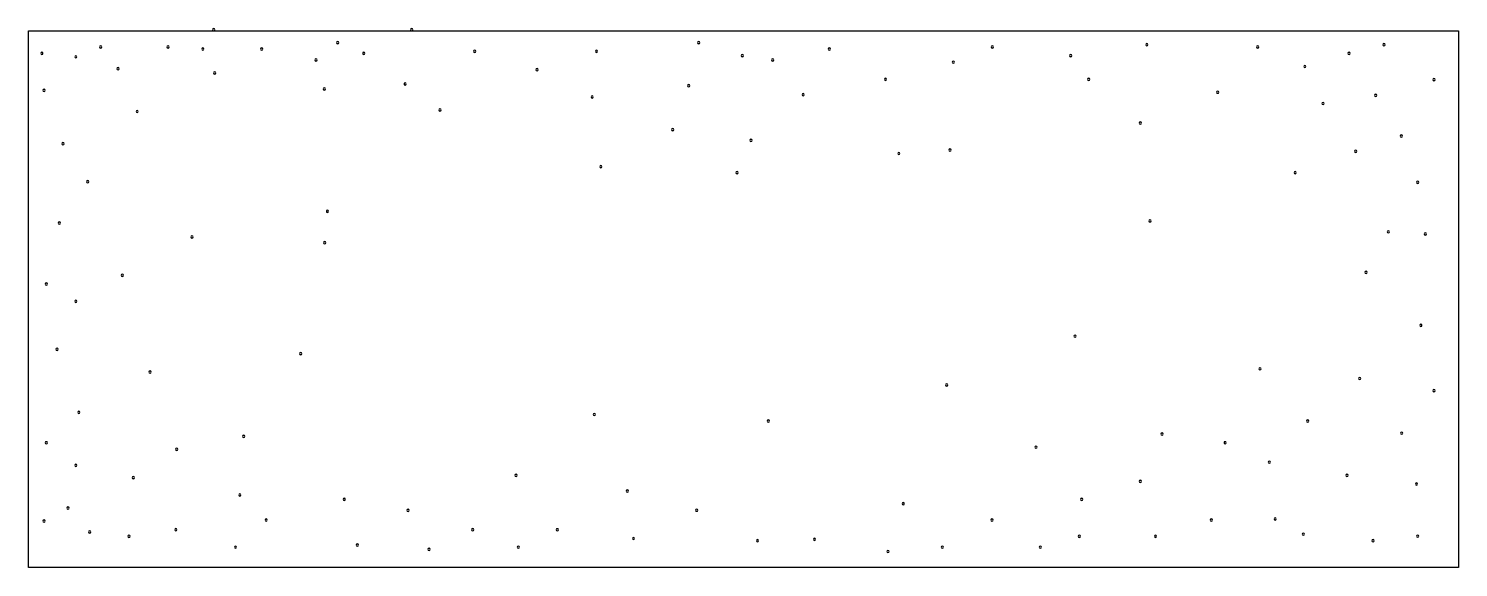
# Model space of a CAD drawing. Header units: metres. Extents: x 15350 to 17270, y 6174 to 6897.
import ezdxf

# ---------------------------------------------------------------- set-up
doc = ezdxf.new("R2010")
doc.units = ezdxf.units.M
doc.layers.add('LAYER1', color=1, linetype='Continuous')

msp = doc.modelspace()

# ---------------------------------------------------------------- linework, layer by layer
for points in [[(15596.98, 6895.76, 1), (15599.98, 6895.76, 1)], [(15862.77, 6895.76, 1), (15865.77, 6895.76, 1)], [(15445.1, 6872.69, 1), (15448.1, 6872.69, 1)], [(15535.64, 6872.69, 1), (15538.64, 6872.69, 1)], [(15763.46, 6878.53, 1), (15766.46, 6878.53, 1)], [(16248.31, 6878.53, 1), (16251.31, 6878.53, 1)], [(16642.62, 6872.69, 1), (16645.62, 6872.69, 1)], [(16849.99, 6875.61, 1), (16852.99, 6875.61, 1)], [(16998.95, 6872.69, 1), (17001.95, 6872.69, 1)], [(17168.36, 6875.61, 1), (17171.36, 6875.61, 1)], [(15366.24, 6863.94, 1), (15369.24, 6863.94, 1)], [(15411.87, 6859.41, 1), (15414.87, 6859.41, 1)], [(15582.37, 6869.77, 1), (15585.37, 6869.77, 1)], [(15661.23, 6869.77, 1), (15664.23, 6869.77, 1)], [(15734.25, 6855.18, 1), (15737.25, 6855.18, 1)], [(15798.51, 6863.94, 1), (15801.51, 6863.94, 1)], [(15947.47, 6866.86, 1), (15950.47, 6866.86, 1)], [(16111.04, 6866.86, 1), (16114.04, 6866.86, 1)], [(16306.73, 6861.02, 1), (16309.73, 6861.02, 1)], [(16347.62, 6855.18, 1), (16350.62, 6855.18, 1)], [(16423.56, 6869.77, 1), (16426.56, 6869.77, 1)], [(16747.77, 6861.02, 1), (16750.77, 6861.02, 1)], [(17121.63, 6863.94, 1), (17124.63, 6863.94, 1)], [(15468.46, 6843.51, 1), (15471.46, 6843.51, 1)], [(15598.12, 6837.82, 1), (15601.12, 6837.82, 1)], [(16031.26, 6842.14, 1), (16034.26, 6842.14, 1)], [(16590.05, 6852.26, 1), (16593.05, 6852.26, 1)], [(17062.14, 6846.46, 1), (17065.14, 6846.46, 1)], [(15745.39, 6816.24, 1), (15748.39, 6816.24, 1)], [(15854.01, 6823.07, 1), (15857.01, 6823.07, 1)], [(16234.84, 6820.56, 1), (16237.84, 6820.56, 1)], [(16499.06, 6829.19, 1), (16502.06, 6829.19, 1)], [(16771.94, 6829.19, 1), (16774.94, 6829.19, 1)], [(17235.54, 6828.91, 1), (17238.54, 6828.91, 1)], [(15369.16, 6814.32, 1), (15372.16, 6814.32, 1)], [(16105.19, 6805.56, 1), (16108.19, 6805.56, 1)], [(16388.51, 6808.48, 1), (16391.51, 6808.48, 1)], [(16945.2, 6811.92, 1), (16948.2, 6811.92, 1)], [(17086.58, 6796.81, 1), (17089.58, 6796.81, 1)], [(17157.44, 6807.61, 1), (17160.44, 6807.61, 1)], [(15494.16, 6786.02, 1), (15497.16, 6786.02, 1)], [(15900.74, 6788.05, 1), (15903.74, 6788.05, 1)], [(16213.26, 6761.78, 1), (16216.26, 6761.78, 1)], [(16841.23, 6770.54, 1), (16844.23, 6770.54, 1)], [(15394.54, 6742.86, 1), (15397.54, 6742.86, 1)], [(16318.41, 6747.19, 1), (16321.41, 6747.19, 1)], [(17191.73, 6753.02, 1), (17194.73, 6753.02, 1)], [(16517.02, 6729.67, 1), (16520.02, 6729.67, 1)], [(16585.69, 6734.22, 1), (16588.69, 6734.22, 1)], [(17130.39, 6732.59, 1), (17133.39, 6732.59, 1)], [(16116.88, 6712.16, 1), (16119.88, 6712.16, 1)], [(16299.81, 6704.01, 1), (16302.81, 6704.01, 1)], [(17049.15, 6704.01, 1), (17052.15, 6704.01, 1)], [(15427.57, 6691.73, 1), (15430.57, 6691.73, 1)], [(17213.74, 6691.06, 1), (17216.74, 6691.06, 1)], [(15749.72, 6652.21, 1), (15752.72, 6652.21, 1)], [(15389.6, 6636.27, 1), (15392.6, 6636.27, 1)], [(16854.24, 6639.26, 1), (16857.24, 6639.26, 1)], [(17174.2, 6624.6, 1), (17177.2, 6624.6, 1)], [(15567.8, 6617.67, 1), (15570.8, 6617.67, 1)], [(15745.94, 6610, 1), (15748.94, 6610, 1)], [(17223.86, 6621.68, 1), (17226.86, 6621.68, 1)], [(15474.31, 6566.22, 1), (15477.31, 6566.22, 1)], [(17144.44, 6570.19, 1), (17147.44, 6570.19, 1)], [(15372.08, 6554.55, 1), (15375.08, 6554.55, 1)], [(15411.87, 6531.34, 1), (15414.87, 6531.34, 1)], [(17218.01, 6499.09, 1), (17221.01, 6499.09, 1)], [(16753.61, 6484.5, 1), (16756.61, 6484.5, 1)], [(15386.68, 6466.98, 1), (15389.68, 6466.98, 1)], [(15713.81, 6461.15, 1), (15716.81, 6461.15, 1)], [(15511.49, 6436.37, 1), (15514.49, 6436.37, 1)], [(17001.88, 6440.72, 1), (17004.88, 6440.72, 1)], [(16581.36, 6419.11, 1), (16584.36, 6419.11, 1)], [(17135.78, 6427.74, 1), (17138.78, 6427.74, 1)], [(17235.54, 6411.53, 1), (17238.54, 6411.53, 1)], [(15415.89, 6382.34, 1), (15418.89, 6382.34, 1)], [(16108.12, 6379.42, 1), (16111.12, 6379.42, 1)], [(16341.78, 6370.67, 1), (16344.78, 6370.67, 1)], [(17066.13, 6370.67, 1), (17069.13, 6370.67, 1)], [(17192.09, 6354.36, 1), (17195.09, 6354.36, 1)], [(15372.08, 6341.48, 1), (15375.08, 6341.48, 1)], [(15637.1, 6350.04, 1), (15640.1, 6350.04, 1)], [(16701.04, 6335.64, 1), (16704.04, 6335.64, 1)], [(16870.44, 6353.15, 1), (16873.44, 6353.15, 1)], [(16955.14, 6341.48, 1), (16958.14, 6341.48, 1)], [(15547.32, 6332.72, 1), (15550.32, 6332.72, 1)], [(17014.5, 6315.51, 1), (17017.5, 6315.51, 1)], [(15411.87, 6311.19, 1), (15414.87, 6311.19, 1)], [(16002.97, 6297.7, 1), (16005.97, 6297.7, 1)], [(17118.71, 6297.7, 1), (17121.71, 6297.7, 1)], [(15488.91, 6294.78, 1), (15491.91, 6294.78, 1)], [(16841.24, 6289.61, 1), (16844.24, 6289.61, 1)], [(17212.17, 6286.02, 1), (17215.17, 6286.02, 1)], [(15632.03, 6271.43, 1), (15635.03, 6271.43, 1)], [(15772.22, 6265.59, 1), (15775.22, 6265.59, 1)], [(16152.54, 6276.66, 1), (16155.54, 6276.66, 1)], [(16522.87, 6259.75, 1), (16525.87, 6259.75, 1)], [(16762.37, 6265.59, 1), (16765.37, 6265.59, 1)], [(15401.29, 6253.91, 1), (15404.29, 6253.91, 1)], [(15858.01, 6250.76, 1), (15861.01, 6250.76, 1)], [(16245.39, 6251, 1), (16248.39, 6251, 1)], [(17022.32, 6239.32, 1), (17025.32, 6239.32, 1)], [(15369.16, 6236.4, 1), (15372.16, 6236.4, 1)], [(15430.49, 6221.81, 1), (15433.49, 6221.81, 1)], [(15546.14, 6224.86, 1), (15549.14, 6224.86, 1)], [(15667.42, 6237.81, 1), (15670.42, 6237.81, 1)], [(15944.63, 6224.86, 1), (15947.63, 6224.86, 1)], [(16058.46, 6224.73, 1), (16061.46, 6224.73, 1)], [(16642, 6237.81, 1), (16645, 6237.81, 1)], [(16936.53, 6237.81, 1), (16939.53, 6237.81, 1)], [(15483.07, 6215.97, 1), (15486.07, 6215.97, 1)], [(15626.19, 6201.38, 1), (15629.19, 6201.38, 1)], [(15789.75, 6204.3, 1), (15792.75, 6204.3, 1)], [(16005.89, 6201.38, 1), (16008.89, 6201.38, 1)], [(16160.69, 6213.05, 1), (16163.69, 6213.05, 1)], [(16327.17, 6210.13, 1), (16330.17, 6210.13, 1)], [(16403.77, 6211.91, 1), (16406.77, 6211.91, 1)], [(16575.44, 6201.38, 1), (16578.44, 6201.38, 1)], [(16706.88, 6201.38, 1), (16709.88, 6201.38, 1)], [(16759.45, 6215.97, 1), (16762.45, 6215.97, 1)], [(16861.68, 6215.97, 1), (16864.68, 6215.97, 1)], [(17060.29, 6218.89, 1), (17063.29, 6218.89, 1)], [(17153.76, 6210.13, 1), (17156.76, 6210.13, 1)], [(17213.74, 6216.22, 1), (17216.74, 6216.22, 1)], [(15886.14, 6198.46, 1), (15889.14, 6198.46, 1)], [(16502.42, 6195.54, 1), (16505.42, 6195.54, 1)]]:
    msp.add_lwpolyline(points, format="xyb", close=True)
at = {"layer": 'LAYER1'}
for p, q in [((15349.9, 6894.28), (17269.9, 6894.28)), ((15349.9, 6174.28), (15349.9, 6894.28)), ((17269.9, 6894.28), (17269.9, 6174.28)), ((17269.9, 6174.28), (15349.9, 6174.28))]:
    msp.add_line(p, q, dxfattribs=at)

doc.saveas('drawing.dxf')
